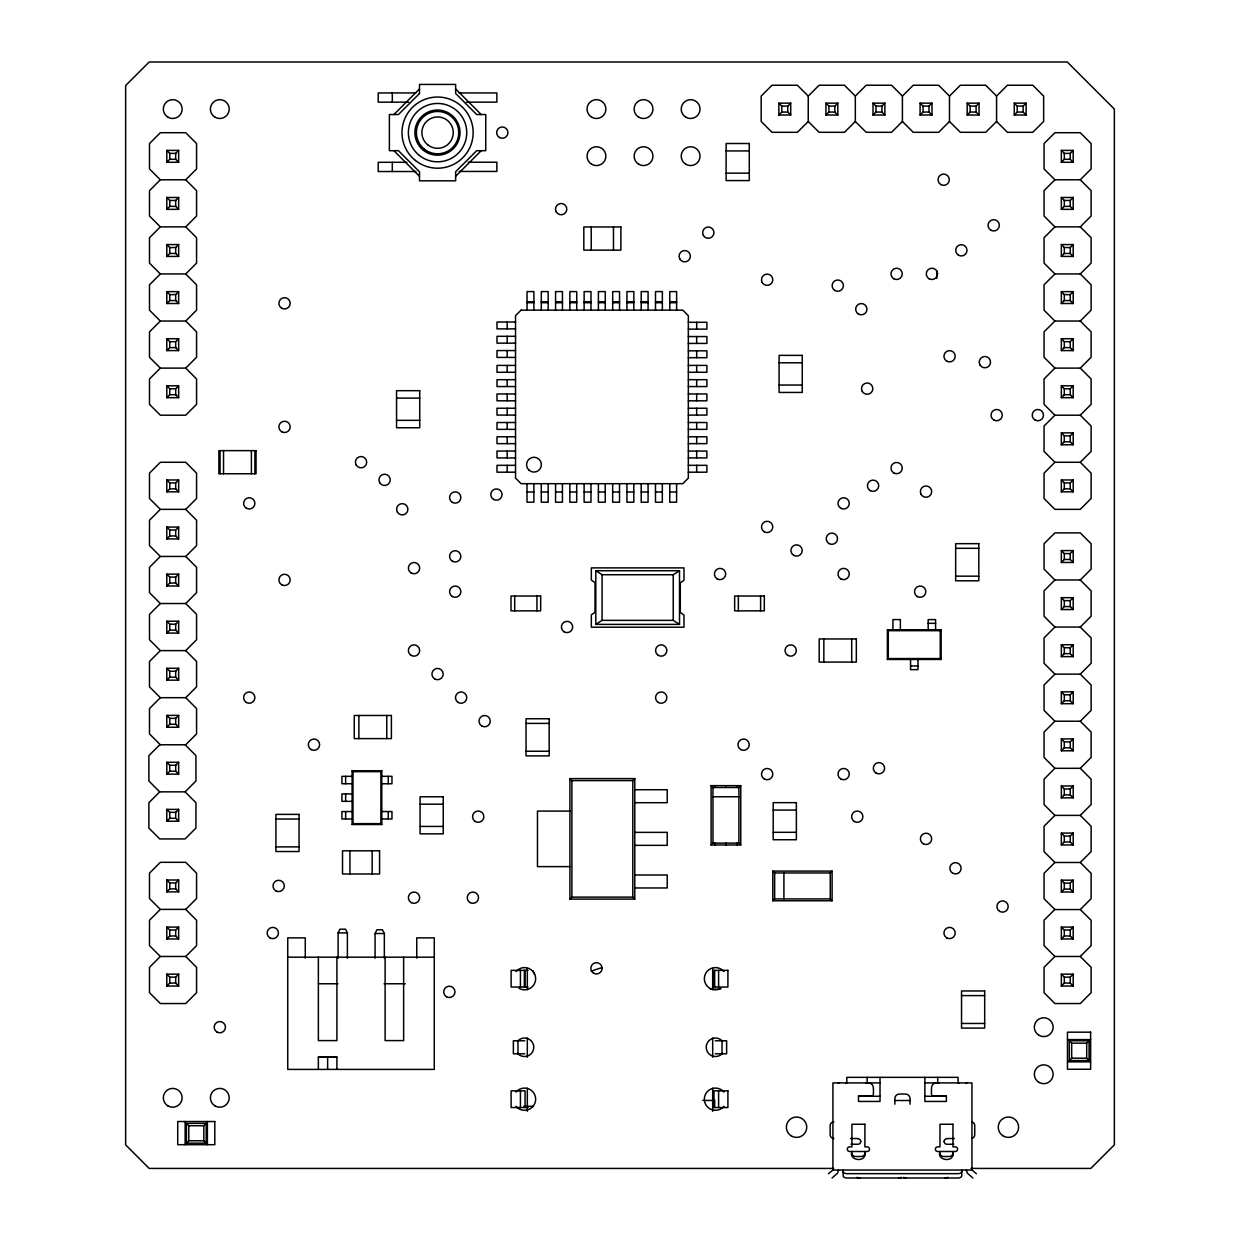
<?xml version="1.0" encoding="UTF-8"?>
<svg xmlns="http://www.w3.org/2000/svg" width="1240" height="1240" viewBox="0 0 1240 1240"><rect width="100%" height="100%" fill="white"/><g stroke="black" fill="none" stroke-linecap="round" stroke-linejoin="round"><path stroke-width="1.5" d="M864.9 1154.673C864.311 1162.686 848.439 1160.144 851.927 1151.495M952.955 1154.673C952.351 1162.686 936.479 1160.144 939.982 1151.495M838.488 1170.111L837.589 1173.087L832.04 1178M338.117 958.318L338.117 932.929L339.977 929.21L345.542 929.21L347.386 932.929L347.386 958.318M375.069 958.318L375.069 933.503L376.913 929.783L382.478 929.783L384.338 933.503L384.338 958.318M166.796 162.269L169.756 159.293L175.692 159.293L178.653 162.269L178.653 150.397L166.796 150.397L166.796 162.269L178.653 162.269M166.796 150.397L169.756 153.373L175.692 153.373L178.653 150.397M185.721 226.874L196.571 216.008L196.571 190.65L185.721 179.785L160.347 179.785L149.498 190.65L149.498 216.008L160.347 226.874L185.721 226.874L196.571 237.724L196.571 263.097L185.721 273.947L160.347 273.947L149.498 284.812L149.498 310.171L160.347 321.036L185.721 321.036L196.571 331.886L196.571 357.26L185.721 368.11L160.347 368.11L149.498 357.26L149.498 331.886L160.347 321.036M185.721 179.785L196.571 168.934L196.571 143.561L185.721 132.711L160.347 132.711L149.498 143.561L149.498 168.934L160.347 179.785M166.796 209.343L169.756 206.383L175.692 206.383L178.653 209.343L178.653 197.486L166.796 197.486L166.796 209.343L178.653 209.343M166.796 197.486L169.756 200.446L175.692 200.446L178.653 197.486M160.347 226.874L149.498 237.724L149.498 263.097L160.347 273.947M166.796 256.432L169.756 253.456L175.692 253.456L178.653 256.432L178.653 244.559L166.796 244.559L166.796 256.432L178.653 256.432M175.692 253.456L175.692 247.535L178.653 244.559M166.796 303.506L169.756 300.545L175.692 300.545L178.653 303.506L178.653 291.648L166.796 291.648L166.796 303.506L178.653 303.506M175.692 300.545L175.692 294.608L178.653 291.648M185.721 321.036L196.571 310.171L196.571 284.812L185.721 273.947M393.886 114.545L419.492 88.97M166.796 350.594L169.756 347.619L175.692 347.619L178.653 350.594L178.653 338.721L166.796 338.721L166.796 350.594L178.653 350.594M175.692 347.619L175.692 341.697L178.653 338.721M160.347 368.11L149.498 378.975L149.498 404.349L160.347 415.199L185.721 415.199L196.571 404.349L196.571 378.975L185.721 368.11M166.796 397.668L169.756 394.708L175.692 394.708L178.653 397.668L178.653 385.81L166.796 385.81L166.796 397.668L178.653 397.668M175.692 394.708L175.692 388.771L178.653 385.81M455.638 176.266L481.244 150.691M166.796 491.831L169.756 488.87L175.692 488.87L178.653 491.831L178.653 479.973L166.796 479.973L166.796 491.831L178.653 491.831M175.692 488.87L175.692 482.933L178.653 479.973M160.347 509.361L149.498 520.211L149.498 545.585L160.347 556.45L185.721 556.45L196.571 545.585L196.571 520.211L185.721 509.361L160.347 509.361L149.498 498.511L149.498 473.137L160.347 462.272L185.721 462.272L196.571 473.137L196.571 498.511L185.721 509.361M166.796 538.919L169.756 535.959L169.756 530.023L166.796 527.062L166.796 538.919L178.653 538.919L178.653 527.062L166.796 527.062M178.653 538.919L175.692 535.959L175.692 530.023L178.653 527.062M160.347 556.45L149.498 567.3L149.498 592.673L160.347 603.524L185.721 603.524L196.571 614.374L196.571 639.747L185.721 650.613L160.347 650.613L149.498 661.462L149.498 686.836L160.347 697.686L185.721 697.686L196.571 708.552L196.571 733.909L185.721 744.775L159.727 744.775L148.877 755.625L148.877 780.999L159.727 791.849L185.101 791.849L195.951 802.714L195.951 828.072L185.101 838.938L159.727 838.938L148.877 828.072L148.877 802.714L159.727 791.849M166.796 585.993L169.756 583.033L175.692 583.033L178.653 585.993L178.653 574.136L166.796 574.136L166.796 585.993L178.653 585.993M175.692 583.033L175.692 577.096L178.653 574.136M160.347 603.524L149.498 614.374L149.498 639.747L160.347 650.613M185.721 603.524L196.571 592.673L196.571 567.3L185.721 556.45M166.796 633.082L169.756 630.121L175.692 630.121L178.653 633.082L178.653 621.225L166.796 621.225L166.796 633.082L178.653 633.082M175.692 630.121L175.692 624.185L178.653 621.225M166.796 680.156L169.756 677.195L175.692 677.195L178.653 680.156L178.653 668.298L166.796 668.298L166.796 680.156L178.653 680.156M175.692 677.195L175.692 671.259L178.653 668.298M160.347 697.686L149.498 708.552L149.498 733.909L160.347 744.775M185.721 697.686L196.571 686.836L196.571 661.462L185.721 650.613M166.796 727.245L169.756 724.284L175.692 724.284L178.653 727.245L178.653 715.387L166.796 715.387L166.796 727.245L178.653 727.245M175.692 724.284L175.692 718.347L178.653 715.387M778.86 115.01L781.82 112.05L787.757 112.05L790.717 115.01L778.86 115.01L778.86 103.153L790.717 103.153L790.717 115.01M778.86 103.153L781.82 106.113L787.757 106.113L790.717 103.153M808.248 96.085L819.098 85.235L844.471 85.235L855.321 96.085L855.321 121.458L844.471 132.308L819.098 132.308L808.248 121.458L808.248 96.085L797.382 85.235L772.024 85.235L761.159 96.085L761.159 121.458L772.024 132.308L797.382 132.308L808.248 121.458M166.796 774.163L169.756 771.187L175.692 771.187L178.653 774.163L166.796 774.163L166.796 762.29L178.653 762.29L178.653 774.163M166.796 762.29L169.756 765.266L175.692 765.266L178.653 762.29M825.933 115.01L828.909 112.05L828.909 106.113L825.933 103.153L837.806 103.153L837.806 115.01L825.933 115.01L825.933 103.153M828.909 106.113L834.83 106.113L837.806 103.153M855.321 96.085L866.187 85.235L891.545 85.235L902.41 96.085L902.41 121.458L891.545 132.308L866.187 132.308L855.321 121.458M185.101 791.849L195.951 780.999L195.951 755.625L185.101 744.775M166.796 821.237L169.756 818.276L169.756 812.34L166.796 809.379L178.653 809.379L178.653 821.237L166.796 821.237L166.796 809.379M178.653 821.237L175.692 818.276L175.692 812.34L178.653 809.379M873.022 115.01L875.982 112.05L875.982 106.113L873.022 103.153L884.88 103.153L884.88 115.01L873.022 115.01L873.022 103.153M875.982 106.113L881.919 106.113L884.88 103.153M902.41 96.085L913.26 85.235L938.634 85.235L949.484 96.085L949.484 121.458L960.349 132.308L985.723 132.308L996.573 121.458L996.573 96.085L1007.423 85.235L1032.796 85.235L1043.646 96.085L1043.646 121.458L1032.796 132.308L1007.423 132.308L996.573 121.458M920.096 115.01L923.072 112.05L928.993 112.05L931.968 115.01L931.968 103.153L920.096 103.153L920.096 115.01L931.968 115.01M920.096 103.153L923.072 106.113L928.993 106.113L931.968 103.153M949.484 96.085L960.349 85.235L985.723 85.235L996.573 96.085M166.796 891.87L169.756 888.894L169.756 882.973L166.796 879.997L166.796 891.87L178.653 891.87L178.653 879.997L166.796 879.997M169.756 882.973L175.692 882.973L178.653 879.997M160.347 909.385L149.498 920.251L149.498 945.609L160.347 956.474L185.721 956.474L196.571 945.609L196.571 920.251L185.721 909.385L160.347 909.385L149.498 898.535L149.498 873.162L160.347 862.312L185.721 862.312L196.571 873.162L196.571 898.535L185.721 909.385M949.484 121.458L938.634 132.308L913.26 132.308L902.41 121.458M967.185 115.01L970.145 112.05L970.145 106.113L967.185 103.153L979.042 103.153L979.042 115.01L967.185 115.01L967.185 103.153M970.145 106.113L976.082 106.113L979.042 103.153M166.796 938.943L169.756 935.983L169.756 930.047L166.796 927.086L178.653 927.086L178.653 938.943L166.796 938.943L166.796 927.086M178.653 938.943L175.692 935.983L175.692 930.047L178.653 927.086M160.347 956.474L149.498 967.324L149.498 992.698L160.347 1003.548L185.721 1003.548L196.571 992.698L196.571 967.324L185.721 956.474M1014.258 115.01L1017.234 112.05L1017.234 106.113L1014.258 103.153L1026.131 103.153L1026.131 115.01L1014.258 115.01L1014.258 103.153M1026.131 115.01L1023.155 112.05L1023.155 106.113L1026.131 103.153M381.781 824.523L380.882 823.639L380.882 771.652L381.781 770.769L352.113 770.769L352.113 824.523L381.781 824.523L381.781 770.769M166.796 986.033L169.756 983.057L169.756 977.135L166.796 974.16L166.796 986.033L178.653 986.033L178.653 974.16L166.796 974.16M169.756 977.135L175.692 977.135L178.653 974.16M352.113 824.523L352.997 823.639L352.997 771.652L352.113 770.769M1061.347 162.269L1064.307 159.293L1070.244 159.293L1073.205 162.269L1073.205 150.397L1061.347 150.397L1061.347 162.269L1073.205 162.269M1061.347 150.397L1064.307 153.373L1070.244 153.373L1073.205 150.397M1054.899 179.785L1044.049 190.65L1044.049 216.008L1054.899 226.874L1080.273 226.874L1091.123 216.008L1091.123 190.65L1080.273 179.785L1054.899 179.785L1044.049 168.934L1044.049 143.561L1054.899 132.711L1080.273 132.711L1091.123 143.561L1091.123 168.934L1080.273 179.785M1061.347 209.343L1064.307 206.383L1070.244 206.383L1073.205 209.343L1073.205 197.486L1061.347 197.486L1061.347 209.343L1073.205 209.343M1061.347 197.486L1064.307 200.446L1070.244 200.446L1073.205 197.486M1054.899 226.874L1044.049 237.724L1044.049 263.097L1054.899 273.947L1080.273 273.947L1091.123 263.097L1091.123 237.724L1080.273 226.874M1061.347 256.432L1064.307 253.456L1070.244 253.456L1073.205 256.432L1073.205 244.559L1061.347 244.559L1061.347 256.432L1073.205 256.432M1070.244 253.456L1070.244 247.535L1073.205 244.559M1054.899 273.947L1044.049 284.812L1044.049 310.171L1054.899 321.036L1080.273 321.036L1091.123 331.886L1091.123 357.26L1080.273 368.11L1054.899 368.11L1044.049 378.975L1044.049 404.349L1054.899 415.199L1080.273 415.199L1091.123 404.349L1091.123 378.975L1080.273 368.11M186.418 1143.14L188.79 1140.769L203.825 1140.769L206.197 1143.14L186.418 1143.14L186.418 1123.362L206.197 1123.362L206.197 1143.14M186.418 1123.362L188.79 1125.734L203.825 1125.734L206.197 1123.362M1061.347 303.506L1064.307 300.545L1070.244 300.545L1073.205 303.506L1073.205 291.648L1061.347 291.648L1061.347 303.506L1073.205 303.506M1070.244 300.545L1070.244 294.608L1073.205 291.648M1054.899 321.036L1044.049 331.886L1044.049 357.26L1054.899 368.11M1080.273 321.036L1091.123 310.171L1091.123 284.812L1080.273 273.947M1061.347 350.594L1064.307 347.619L1070.244 347.619L1073.205 350.594L1073.205 338.721L1061.347 338.721L1061.347 350.594L1073.205 350.594M1070.244 347.619L1070.244 341.697L1073.205 338.721M634.787 899.093L632.803 897.109L632.803 780.596L634.787 778.611L569.919 778.611L569.919 899.093L634.787 899.093L634.787 778.611M1061.347 397.668L1064.307 394.708L1070.244 394.708L1073.205 397.668L1073.205 385.81L1061.347 385.81L1061.347 397.668L1073.205 397.668M1070.244 394.708L1070.244 388.771L1073.205 385.81M569.919 899.093L571.904 897.109L571.904 780.596L569.919 778.611M1054.899 415.199L1044.049 426.049L1044.049 451.422L1054.899 462.272L1080.273 462.272L1091.123 473.137L1091.123 498.511L1080.273 509.361L1054.899 509.361L1044.049 498.511L1044.049 473.137L1054.899 462.272M1061.347 444.757L1064.307 441.781L1070.244 441.781L1073.205 444.757L1073.205 432.884L1061.347 432.884L1061.347 444.757L1073.205 444.757M1061.347 432.884L1064.307 435.86L1070.244 435.86L1073.205 432.884M740.761 844.967L738.9 843.107L738.9 787.509L740.761 785.649L711.109 785.649L711.109 844.967L740.761 844.967L740.761 785.649M1080.273 462.272L1091.123 451.422L1091.123 426.049L1080.273 415.199M887.39 659.463L888.274 658.564L940.245 658.564L941.145 659.463L941.145 629.796L887.39 629.796L887.39 659.463L941.145 659.463M1061.347 491.831L1064.307 488.87L1070.244 488.87L1073.205 491.831L1073.205 479.973L1061.347 479.973L1061.347 491.831L1073.205 491.831M1061.347 479.973L1064.307 482.933L1070.244 482.933L1073.205 479.973M711.109 844.967L712.969 843.107L712.969 787.509L711.109 785.649M887.39 629.796L888.274 630.679L940.245 630.679L941.145 629.796M1061.347 562.464L1064.307 559.488L1070.244 559.488L1073.205 562.464L1061.347 562.464L1061.347 550.591L1073.205 550.591L1073.205 562.464M1070.244 559.488L1070.244 553.567L1073.205 550.591M1054.899 579.979L1044.049 590.845L1044.049 616.202L1054.899 627.068L1080.273 627.068L1091.123 616.202L1091.123 590.845L1080.273 579.979L1054.899 579.979L1044.049 569.129L1044.049 543.755L1054.899 532.906L1080.273 532.906L1091.123 543.755L1091.123 569.129L1080.273 579.979M1061.347 609.538L1064.307 606.577L1070.244 606.577L1073.205 609.538L1061.347 609.538L1061.347 597.68L1073.205 597.68L1073.205 609.538M1070.244 606.577L1070.244 600.64L1073.205 597.68M772.799 900.767L774.644 898.907L830.257 898.907L832.102 900.767L832.102 871.1L772.799 871.1L772.799 900.767L832.102 900.767M1054.899 627.068L1044.049 637.918L1044.049 663.292L1054.899 674.142L1080.273 674.142L1091.123 663.292L1091.123 637.918L1080.273 627.068M772.799 871.1L774.644 872.96L830.257 872.96L832.102 871.1M1061.347 656.626L1064.307 653.65L1070.244 653.65L1073.205 656.626L1073.205 644.754L1061.347 644.754L1061.347 656.626L1073.205 656.626M1061.347 644.754L1064.307 647.73L1070.244 647.73L1073.205 644.754M1054.899 674.142L1044.049 685.007L1044.049 710.38L1054.899 721.231L1080.273 721.231L1091.123 732.081L1091.123 757.454L1080.273 768.304L1054.899 768.304L1044.049 779.169L1044.049 804.543L1054.899 815.393L1080.273 815.393L1091.123 804.543L1091.123 779.169L1080.273 768.304M1061.347 703.7L1064.307 700.74L1070.244 700.74L1073.205 703.7L1061.347 703.7L1061.347 691.843L1073.205 691.843L1073.205 703.7M1061.347 691.843L1064.307 694.803L1070.244 694.803L1073.205 691.843M1054.899 721.231L1044.049 732.081L1044.049 757.454L1054.899 768.304M1080.273 721.231L1091.123 710.38L1091.123 685.007L1080.273 674.142M1061.347 750.789L1064.307 747.813L1070.244 747.813L1073.205 750.789L1061.347 750.789L1061.347 738.916L1073.205 738.916L1073.205 750.789M1061.347 738.916L1064.307 741.892L1070.244 741.892L1073.205 738.916M1061.347 797.863L1064.307 794.902L1070.244 794.902L1073.205 797.863L1061.347 797.863L1061.347 786.005L1073.205 786.005L1073.205 797.863M1061.347 786.005L1064.307 788.966L1070.244 788.966L1073.205 786.005M1054.899 815.393L1044.049 826.243L1044.049 851.616L1054.899 862.482L1080.273 862.482L1091.123 851.616L1091.123 826.243L1080.273 815.393M1061.347 844.952L1064.307 841.991L1070.244 841.991L1073.205 844.952L1061.347 844.952L1061.347 833.079L1073.205 833.079L1073.205 844.952M1070.244 841.991L1070.244 836.054L1073.205 833.079M1054.899 862.482L1044.049 873.332L1044.049 898.705L1054.899 909.555L1080.273 909.555L1091.123 920.251L1091.123 945.609L1080.273 956.474L1054.899 956.474L1044.049 967.324L1044.049 992.698L1054.899 1003.548L1080.273 1003.548L1091.123 992.698L1091.123 967.324L1080.273 956.474M1061.347 892.025L1064.307 889.065L1070.244 889.065L1073.205 892.025L1061.347 892.025L1061.347 880.168L1073.205 880.168L1073.205 892.025M1070.244 889.065L1070.244 883.128L1073.205 880.168M1054.899 909.385L1044.049 920.251L1044.049 945.609L1054.899 956.474M1080.273 909.555L1091.123 898.705L1091.123 873.332L1080.273 862.482M1061.347 938.943L1064.307 935.983L1064.307 930.047L1061.347 927.086L1073.205 927.086L1073.205 938.943L1061.347 938.943L1061.347 927.086M1064.307 930.047L1070.244 930.047L1073.205 927.086M1061.347 986.033L1064.307 983.057L1064.307 977.135L1061.347 974.16L1073.205 974.16L1073.205 986.033L1061.347 986.033L1061.347 974.16M1064.307 977.135L1070.244 977.135L1073.205 974.16M1069.299 1060.557L1071.67 1058.185L1071.67 1043.15L1069.299 1040.779L1089.077 1040.779L1089.077 1060.557L1069.299 1060.557L1069.299 1040.779M1089.077 1060.557L1086.705 1058.185L1086.705 1043.15L1089.077 1040.779M828.475 1173.722L832.923 1170.033L971.959 1170.033L976.407 1173.722M595.804 624.386L602.082 620.357L673.243 620.357L679.52 624.386L679.52 570.726L595.804 570.726L595.804 624.386L679.52 624.386M595.804 570.726L602.082 574.74L673.243 574.74L679.52 570.726M957.869 1083.14L958.97 1082.908M965.743 1083.14L966.843 1082.908M318.354 1069.407L318.354 1057.131L336.908 1057.131L336.908 1069.407M415.927 92.938L378.216 92.938L378.216 102.16L408.689 102.16M459.172 92.938L496.868 92.938L496.868 102.16L466.411 102.16M1017.234 106.113L1023.155 106.113M828.909 112.05L834.83 112.05L837.806 115.01M875.982 112.05L881.919 112.05L884.88 115.01M970.145 112.05L976.082 112.05L979.042 115.01M1017.234 112.05L1023.155 112.05M726.113 150.924L749.286 150.924M406.875 162.3L378.216 162.3L378.216 171.523L415.927 171.523M468.224 162.223L496.868 162.223L496.868 171.446L459.172 171.446M726.113 173.166L749.286 173.166M166.796 244.559L169.756 247.535L175.692 247.535M1061.347 244.559L1064.307 247.535L1070.244 247.535M166.796 291.648L169.756 294.608L175.692 294.608M1061.347 291.648L1064.307 294.608L1070.244 294.608M527.046 301.785L533.898 301.785M541.307 301.785L548.173 301.785M555.582 301.785L562.448 301.785M569.857 301.785L576.724 301.785M584.133 301.785L590.984 301.785M598.409 301.785L605.26 301.785M612.684 301.785L619.535 301.785M626.944 301.785L633.811 301.785M641.22 301.785L648.086 301.785M655.495 301.785L662.361 301.785M669.771 301.785L676.621 301.785M527.046 302.715L533.898 302.715M541.307 302.715L548.173 302.715M555.582 302.715L562.448 302.715M569.857 302.715L576.724 302.715M584.133 302.715L590.984 302.715M598.409 302.715L605.26 302.715M612.684 302.715L619.535 302.715M626.944 302.715L633.811 302.715M641.22 302.715L648.086 302.715M655.495 302.715L662.361 302.715M669.771 302.715L676.621 302.715M515.53 322.028L496.992 322.028L496.992 328.879L515.53 328.879M688.339 322.292L706.878 322.292L706.878 329.142L688.339 329.142M515.53 336.303L496.992 336.303L496.992 343.154L515.53 343.154M688.339 336.551L706.878 336.551L706.878 343.418L688.339 343.418M166.796 338.721L169.756 341.697L175.692 341.697M1061.347 338.721L1064.307 341.697L1070.244 341.697M515.53 350.563L496.992 350.563L496.992 357.43L515.53 357.43M688.339 350.827L706.878 350.827L706.878 357.694L688.339 357.694M779.092 362.793L802.265 362.793M515.53 365.413L496.992 365.413L496.992 372.279L515.53 372.279M688.339 365.413L706.878 365.413L706.878 372.279L688.339 372.279M515.53 379.688L496.992 379.688L496.992 386.554L515.53 386.554M688.339 379.688L706.878 379.688L706.878 386.554L688.339 386.554M779.092 385.036L802.265 385.036M166.796 385.81L169.756 388.771L175.692 388.771M1061.347 385.81L1064.307 388.771L1070.244 388.771M515.53 393.964L496.992 393.964L496.992 400.814L515.53 400.814M688.339 393.964L706.878 393.964L706.878 400.814L688.339 400.814M396.552 398.102L419.725 398.102M515.53 408.239L496.992 408.239L496.992 415.09L515.53 415.09M688.339 408.239L706.878 408.239L706.878 415.09L688.339 415.09M396.552 420.344L419.725 420.344M515.53 422.514L496.992 422.514L496.992 429.365L515.53 429.365M688.339 422.514L706.878 422.514L706.878 429.365L688.339 429.365M515.53 436.79L496.992 436.79L496.992 443.641L515.53 443.641M688.339 436.79L706.878 436.79L706.878 443.641L688.339 443.641M515.53 451.05L496.992 451.05L496.992 457.917L515.53 457.917M688.339 451.05L706.878 451.05L706.878 457.917L688.339 457.917M515.53 465.325L496.992 465.325L496.992 472.192L515.53 472.192M688.339 465.325L706.878 465.325L706.878 472.192L688.339 472.192M166.796 479.973L169.756 482.933L175.692 482.933M527.015 492.017L533.882 492.017M541.291 492.017L548.158 492.017M555.567 492.017L562.433 492.017M569.842 492.017L576.693 492.017M584.118 492.017L590.968 492.017M598.393 492.017L605.244 492.017M612.653 492.017L619.519 492.017M626.929 492.017L633.795 492.017M641.204 492.017L648.071 492.017M655.48 492.017L662.331 492.017M669.755 492.017L676.606 492.017M169.756 530.023L175.692 530.023M169.756 535.959L175.692 535.959M955.668 548.312L978.81 548.312M1061.347 550.591L1064.307 553.567L1070.244 553.567M955.668 576.166L978.81 576.166M166.796 574.136L169.756 577.096L175.692 577.096M1061.347 597.68L1064.307 600.64L1070.244 600.64M928.171 623.317L935.58 623.317M166.796 621.225L169.756 624.185L175.692 624.185M910.548 665.942L917.972 665.942M166.796 668.298L169.756 671.259L175.692 671.259M166.796 715.387L169.756 718.347L175.692 718.347M526.039 723.4L549.181 723.4M526.039 751.254L549.181 751.254M352.997 771.652L380.882 771.652M352.113 776.333L341.915 776.333L341.915 783.742L352.113 783.742M381.781 776.333L391.964 776.333L391.964 783.742L381.781 783.742M571.904 780.596L632.803 780.596M712.969 787.509L738.9 787.509M634.787 789.725L667.229 789.725L667.229 802.699L634.787 802.699M352.113 793.941L341.915 793.941L341.915 801.35L352.113 801.35M712.969 796.762L738.9 796.762M420.081 804.187L443.254 804.187M773.202 810.061L796.375 810.061M569.919 811.084L537.478 811.084L537.478 866.62L569.919 866.62M352.113 811.549L341.915 811.549L341.915 818.958L352.113 818.958M381.781 811.549L391.964 811.549L391.964 818.958L381.781 818.958M169.756 812.34L175.692 812.34M169.756 818.276L175.692 818.276M275.916 819.02L299.042 819.02M352.997 823.639L380.882 823.639M420.081 826.429L443.254 826.429M634.787 832.365L667.229 832.365L667.229 845.339L634.787 845.339M773.202 832.304L796.375 832.304M1061.347 833.079L1064.307 836.054L1070.244 836.054M712.969 843.107L738.9 843.107M275.916 846.889L299.042 846.889M634.787 874.99L667.229 874.99L667.229 887.964L634.787 887.964M1061.347 880.168L1064.307 883.128L1070.244 883.128M169.756 888.894L175.692 888.894L178.653 891.87M571.904 897.109L632.803 897.109M169.756 930.047L175.692 930.047M338.117 932.929L347.386 932.929M375.069 933.503L384.338 933.503M169.756 935.983L175.692 935.983M1064.307 935.983L1070.244 935.983L1073.205 938.943M287.742 957.187L434.264 957.187M527.992 970.362L511.113 970.362L511.113 987.04L527.992 987.04M169.756 983.057L175.692 983.057L178.653 986.033M1064.307 983.057L1070.244 983.057L1073.205 986.033M318.37 983.77L337.947 983.77M384.075 983.77L405.216 983.77M710.365 989.21L719.867 989.21M961.543 995.596L984.684 995.596M961.543 1023.465L984.684 1023.465M1067.47 1039.601L1090.627 1039.601M524.768 1040.794L513.375 1040.794L513.375 1053.783L524.768 1053.783M715.232 1040.794L726.625 1040.794L726.625 1053.783L715.232 1053.783M1071.67 1043.15L1086.705 1043.15M318.354 1057.131L336.908 1057.131M1071.67 1058.185L1086.705 1058.185M1067.47 1061.843L1090.627 1061.843M880.013 1082.908L832.923 1082.908L832.923 1170.033M924.87 1082.908L971.959 1082.908L971.959 1170.033M858.514 1096.253L880.013 1096.253M924.87 1096.253L946.368 1096.253M702.755 1100.438L714.163 1100.438M894.846 1100.515L910.036 1100.515M523.931 1106.328L533.448 1106.328M527.992 1107.537L511.113 1107.537L511.113 1090.843L525.062 1090.843L525.062 1107.537M850.547 1138.522L857.956 1138.522M946.926 1138.522L954.335 1138.522M851.043 1144.256L857.956 1144.256A2.775 2.775 0 0 0 860.73 1141.482L860.73 1141.296M953.839 1144.256L946.926 1144.256A2.775 2.775 0 0 1 944.152 1141.482L944.152 1141.296M833.652 1168.421L149.188 1168.421L125.643 1144.877L125.643 85.544L149.188 62L1067.284 62L1114.357 109.089L1114.357 1144.877L1090.812 1168.421L970.935 1168.421M845.913 1082.908L847.013 1083.14M838.038 1082.908L839.139 1083.14M972.842 1178L967.293 1173.087L966.394 1170.111M455.638 88.955L481.213 114.545M393.917 150.691L419.492 176.297M1070.244 153.373L1070.244 159.293M1070.244 200.446L1070.244 206.383M1070.244 435.86L1070.244 441.781M1070.244 482.933L1070.244 488.87M1070.244 647.73L1070.244 653.65M1070.244 694.803L1070.244 700.74M1070.244 741.892L1070.244 747.813M1070.244 788.966L1070.244 794.902M1070.244 930.047L1070.244 935.983M1070.244 977.135L1070.244 983.057M1064.307 153.373L1064.307 159.293M1064.307 200.446L1064.307 206.383M1064.307 247.535L1064.307 253.456M1064.307 294.608L1064.307 300.545M1064.307 341.697L1064.307 347.619M1064.307 388.771L1064.307 394.708M1064.307 435.86L1064.307 441.781M1064.307 482.933L1064.307 488.87M1064.307 553.567L1064.307 559.488M1064.307 600.64L1064.307 606.577M1064.307 647.73L1064.307 653.65M1064.307 694.803L1064.307 700.74M1064.307 741.892L1064.307 747.813M1064.307 788.966L1064.307 794.902M1064.307 836.054L1064.307 841.991M1064.307 883.128L1064.307 889.065M976.082 106.113L976.082 112.05M961.76 1170.033L961.76 1175.69A3.705 2.309 0 0 1 958.055 1178L846.827 1178A3.705 2.309 0 0 1 843.123 1175.69L843.123 1170.033M958.055 1082.908L958.055 1077.343L846.827 1077.343L846.827 1082.908M952.955 1151.495L952.955 1155.029M940.245 630.679L940.245 658.564M937.719 1077.343L937.719 1082.908M936.712 270.661L936.712 278.396M935.58 629.796L935.58 619.597L928.171 619.597L928.171 629.796M928.993 106.113L928.993 112.05M924.87 1077.343L924.87 1101.446L946.368 1101.446L946.368 1095.881L932.976 1095.881A1.86 1.519 -90 0 1 931.457 1094.037L931.457 1088.472A5.564 4.557 90 0 1 936.014 1082.908M923.072 106.113L923.072 112.05M917.972 659.463L917.972 669.646L910.548 669.646L910.548 659.463M910.036 1104.22L910.036 1098.671A4.635 4.635 0 0 0 905.402 1094.037L899.48 1094.037A4.635 4.635 0 0 0 894.846 1098.671L894.846 1104.22M900.364 629.796L900.364 619.597L892.94 619.597L892.94 629.796M888.274 630.679L888.274 658.564M881.919 106.113L881.919 112.05M880.013 1077.343L880.013 1101.446L858.514 1101.446L858.514 1095.881L871.906 1095.881A1.86 1.519 90 0 0 873.425 1094.037L873.425 1088.472A5.564 4.557 -90 0 0 868.868 1082.908M867.163 1077.343L867.163 1082.908M864.9 1151.495L864.9 1155.029M851.694 638.957L851.694 662.082M834.83 106.113L834.83 112.05M830.257 872.96L830.257 898.907M823.841 638.957L823.841 662.082M787.757 106.113L787.757 112.05M783.913 872.96L783.913 898.907M781.82 106.113L781.82 112.05M774.644 872.96L774.644 898.907M760.601 596.021L760.601 610.855M738.358 596.021L738.358 610.855M737.056 785.649L737.056 787.509M737.056 843.107L737.056 844.967M725.927 785.649L725.927 787.509M725.927 843.107L725.927 844.967M722.021 1040.794L722.021 1053.783M718.611 970.362L718.611 987.04M718.611 1090.843L718.611 1107.537M714.814 785.649L714.814 787.509M714.814 843.107L714.814 844.967M714.689 970.362L714.689 987.04M714.689 1100.112L714.689 1107.537M712.675 968.533L712.675 989.752M712.675 1037.988L712.675 1057.271M712.675 1088.147L712.675 1111.288M696.679 322.292L696.679 329.142M696.679 336.551L696.679 343.418M696.679 350.827L696.679 357.694M696.679 365.413L696.679 372.279M696.679 379.688L696.679 386.554M696.679 393.964L696.679 400.814M696.679 408.239L696.679 415.09M696.679 422.514L696.679 429.365M696.679 436.79L696.679 443.641M696.679 451.05L696.679 457.917M696.679 465.325L696.679 472.192M676.621 310.124L676.621 291.586L669.771 291.586L669.771 310.124M676.606 483.678L676.606 502.216L669.755 502.216L669.755 483.678M673.243 574.74L673.243 620.357M662.361 310.124L662.361 291.586L655.495 291.586L655.495 310.124M662.331 483.678L662.331 502.216L655.48 502.216L655.48 483.678M648.086 310.124L648.086 291.586L641.22 291.586L641.22 310.124M648.071 483.678L648.071 502.216L641.204 502.216L641.204 483.678M633.811 310.124L633.811 291.586L626.944 291.586L626.944 310.124M633.795 483.678L633.795 502.216L626.929 502.216L626.929 483.678M619.535 310.124L619.535 291.586L612.684 291.586L612.684 310.124M619.519 483.678L619.519 502.216L612.653 502.216L612.653 483.678M613.475 226.967L613.475 250.139M605.26 310.124L605.26 291.586L598.409 291.586L598.409 310.124M605.244 483.678L605.244 502.216L598.393 502.216L598.393 483.678M602.082 574.74L602.082 620.357M591.232 226.967L591.232 250.139M590.984 310.124L590.984 291.586L584.133 291.586L584.133 310.124M590.968 483.678L590.968 502.216L584.118 502.216L584.118 483.678M576.724 310.124L576.724 291.586L569.857 291.586L569.857 310.124M576.693 483.678L576.693 502.216L569.842 502.216L569.842 483.678M562.448 310.124L562.448 291.586L555.582 291.586L555.582 310.124M562.433 483.678L562.433 502.216L555.567 502.216L555.567 483.678M548.173 310.124L548.173 291.586L541.307 291.586L541.307 310.124M548.158 483.678L548.158 502.216L541.291 502.216L541.291 483.678M536.951 596.021L536.951 610.855M533.898 310.124L533.898 291.586L527.046 291.586L527.046 310.124M533.882 483.678L533.882 502.216L527.015 502.216L527.015 483.678M527.326 968.533L527.326 989.752M527.326 1037.988L527.326 1057.271M527.326 1088.147L527.326 1111.288M525.062 970.362L525.062 987.04M524.35 970.362L524.35 987.04M520.428 970.362L520.428 987.04M520.428 1090.843L520.428 1107.537M517.979 1040.794L517.979 1053.783M514.708 596.021L514.708 610.855M507.191 322.028L507.191 328.879M507.191 336.303L507.191 343.154M507.191 350.563L507.191 357.43M507.191 365.413L507.191 372.279M507.191 379.688L507.191 386.554M507.191 393.964L507.191 400.814M507.191 408.239L507.191 415.09M507.191 422.514L507.191 429.365M507.191 436.79L507.191 443.641M507.191 451.05L507.191 457.917M507.191 465.325L507.191 472.192M416.749 958.195L416.749 937.874L434.264 937.874L434.264 1069.407L287.742 1069.407L287.742 937.874L305.272 937.874L305.272 958.195M403.636 957.187L403.636 1040.592L385.113 1040.592L385.113 957.187M392.305 92.938L392.305 102.16M392.305 162.3L392.305 171.523M388.26 776.333L388.26 783.742M388.26 811.549L388.26 818.958M386.756 715.48L386.756 738.606M372.171 850.81L372.171 873.983M358.887 715.48L358.887 738.606M349.928 850.81L349.928 873.983M345.635 776.333L345.635 783.742M345.635 793.941L345.635 801.35M345.635 811.549L345.635 818.958M336.908 957.187L336.908 1040.592L318.37 1040.592L318.37 957.187M327.639 1057.441L327.639 1069.407M254.882 450.632L254.882 473.757M251.394 450.632L251.394 473.757M223.541 450.632L223.541 473.757M220.054 450.632L220.054 473.757M207.39 1121.534L207.39 1144.69M203.825 1125.734L203.825 1140.769M188.79 1125.734L188.79 1140.769M185.148 1121.534L185.148 1144.69M175.692 153.373L175.692 159.293M175.692 200.446L175.692 206.383M175.692 765.266L175.692 771.187M175.692 882.973L175.692 888.894M175.692 977.135L175.692 983.057M169.756 153.373L169.756 159.293M169.756 200.446L169.756 206.383M169.756 247.535L169.756 253.456M169.756 294.608L169.756 300.545M169.756 341.697L169.756 347.619M169.756 388.771L169.756 394.708M169.756 482.933L169.756 488.87M169.756 577.096L169.756 583.033M169.756 624.185L169.756 630.121M169.756 671.259L169.756 677.195M169.756 718.347L169.756 724.284M169.756 765.266L169.756 771.187M721.029 988.342A11.129 11.129 0 0 1 706.164 984.808A11.129 11.129 0 0 1 708.831 969.773A11.129 11.129 0 0 1 723.99 971.571M722.579 1053.241A9.269 9.269 0 0 1 709.11 1054.031A9.269 9.269 0 0 1 709.11 1040.546A9.269 9.269 0 0 1 722.579 1041.337M723.99 1106.328A11.129 11.129 0 0 1 707.839 1107.289A11.129 11.129 0 0 1 707.839 1091.091A11.129 11.129 0 0 1 723.99 1092.053M516.011 1092.053A11.129 11.129 0 0 1 532.162 1091.091A11.129 11.129 0 0 1 532.162 1107.289A11.129 11.129 0 0 1 516.011 1106.328M517.421 1041.337A9.269 9.269 0 0 1 530.89 1040.546A9.269 9.269 0 0 1 530.89 1054.031A9.269 9.269 0 0 1 517.421 1053.241M516.011 971.571A11.129 11.129 0 0 1 531.169 969.773A11.129 11.129 0 0 1 533.836 984.808A11.129 11.129 0 0 1 518.971 988.342M944.152 1141.482A2.775 2.775 0 0 1 946.926 1138.707M971.99 1121.967A3.705 3.705 0 0 1 974.733 1125.548L974.733 1134.817A3.705 3.705 0 0 1 971.99 1138.398M857.956 1138.707A2.775 2.775 0 0 1 860.73 1141.482M833.854 1121.828A3.705 3.705 0 0 0 830.149 1125.548L830.149 1134.817A3.705 3.705 0 0 0 833.854 1138.522M952.955 1153.277A3.705 3.208 0 0 1 949.251 1156.502L943.687 1156.502A3.705 3.208 0 0 1 939.982 1153.277M864.9 1153.277A3.705 3.208 0 0 1 861.196 1156.502L855.631 1156.502A3.705 3.208 0 0 1 851.927 1153.277M938.029 1083.093A5.564 4.557 -90 0 1 939.207 1082.908M865.675 1082.908A5.564 4.557 -90 0 1 866.853 1083.093M901.17 1177.318A3.705 2.309 0 0 1 898.551 1178M947.701 1177.318A3.705 2.309 0 0 1 945.082 1178M906.332 1178A3.705 2.309 0 0 1 903.712 1177.318M859.801 1178A3.705 2.309 0 0 1 857.181 1177.318M961.76 1171.335A3.705 2.309 0 0 1 958.055 1173.66L846.827 1173.66A3.705 2.309 0 0 1 843.123 1171.335M534.564 974.392A14.771 14.771 0 0 1 533.091 970.827M591.201 971.338A73.501 73.501 0 0 1 602.082 967.665M521.095 310.124L515.53 315.688L515.53 478.113L521.095 483.678L682.775 483.678L688.339 478.113L688.339 315.688L682.775 310.124L521.095 310.124M419.492 93.527L398.412 114.545L389.376 114.545L389.376 150.691L398.474 150.691L419.492 171.786L419.492 180.823L455.638 180.823L455.638 171.725L476.718 150.691L485.755 150.691L485.755 114.545L476.671 114.545L455.638 93.465L455.638 84.428L419.492 84.428L419.492 93.527M595.029 612.374L591.325 614.777L591.325 627.207L684 627.207L684 615.087L680.295 612.389L680.295 582.722L684 580.32L684 567.889L591.325 567.889L591.325 580.01L595.029 582.722L595.029 612.374M749.286 143.499L726.113 143.499L726.113 180.575L749.286 180.575L749.286 143.499M620.884 226.967L583.823 226.967L583.823 250.139L620.884 250.139L620.884 226.967M802.265 355.369L779.092 355.369L779.092 392.445L802.265 392.445L802.265 355.369M419.725 390.678L396.552 390.678L396.552 427.754L419.725 427.754L419.725 390.678M256.045 450.632L218.891 450.632L218.891 473.757L256.045 473.757L256.045 450.632M978.81 543.663L955.668 543.663L955.668 580.8L978.81 580.8L978.81 543.663M540.671 596.021L511.004 596.021L511.004 610.855L540.671 610.855L540.671 596.021M764.305 596.021L734.654 596.021L734.654 610.855L764.305 610.855L764.305 596.021M856.329 638.957L819.191 638.957L819.191 662.082L856.329 662.082L856.329 638.957M391.39 715.48L354.253 715.48L354.253 738.606L391.39 738.606L391.39 715.48M549.181 718.75L526.039 718.75L526.039 755.904L549.181 755.904L549.181 718.75M443.254 796.777L420.081 796.777L420.081 833.838L443.254 833.838L443.254 796.777M796.375 802.652L773.202 802.652L773.202 839.728L796.375 839.728L796.375 802.652M299.042 814.385L275.916 814.385L275.916 851.524L299.042 851.524L299.042 814.385M379.579 850.81L342.519 850.81L342.519 873.983L379.579 873.983L379.579 850.81M727.911 970.362L713.976 970.362L713.976 987.04L727.911 987.04L727.911 970.362M984.684 990.962L961.543 990.962L961.543 1028.1L984.684 1028.1L984.684 990.962M1090.627 1032.176L1067.47 1032.176L1067.47 1069.252L1090.627 1069.252L1090.627 1032.176M727.911 1090.843L713.976 1090.843L713.976 1107.537L727.911 1107.537L727.911 1090.843M214.799 1121.534L177.723 1121.534L177.723 1144.69L214.799 1144.69L214.799 1121.534M864.9 1124.246L851.927 1124.246L851.927 1146.861L849.617 1146.861A2.309 2.309 0 0 0 847.292 1149.17A2.309 2.309 0 0 0 849.617 1151.495L867.225 1151.495A2.309 2.309 0 0 0 869.535 1149.17A2.309 2.309 0 0 0 867.225 1146.861L864.9 1146.861L864.9 1124.246M952.955 1124.246L939.982 1124.246L939.982 1146.861L937.657 1146.861A2.309 2.309 0 0 0 935.348 1149.17A2.309 2.309 0 0 0 937.657 1151.495L955.265 1151.495A2.309 2.309 0 0 0 957.59 1149.17A2.309 2.309 0 0 0 955.265 1146.861L952.955 1146.861L952.955 1124.246M854.438 821.562A5.657 5.657 0 0 0 862.916 816.664A5.657 5.657 0 0 0 854.438 811.766A5.657 5.657 0 0 0 854.438 821.562M475.37 821.562A5.657 5.657 0 0 0 483.848 816.664A5.657 5.657 0 0 0 475.37 811.766A5.657 5.657 0 0 0 475.37 821.562M703.39 235.492A5.657 5.657 0 0 0 713.186 235.492A5.657 5.657 0 0 0 708.288 227.013A5.657 5.657 0 0 0 703.39 235.492M840.813 778.999A5.657 5.657 0 0 0 849.291 774.101A5.657 5.657 0 0 0 840.813 769.203A5.657 5.657 0 0 0 840.813 778.999M840.813 578.894A5.657 5.657 0 0 0 849.291 574.011A5.657 5.657 0 0 0 840.813 569.114A5.657 5.657 0 0 0 840.813 578.894M764.321 778.999A5.657 5.657 0 0 0 772.799 774.101A5.657 5.657 0 0 0 764.321 769.203A5.657 5.657 0 0 0 764.321 778.999M952.646 873.177A5.657 5.657 0 0 0 961.124 868.279A5.657 5.657 0 0 0 952.646 863.396A5.657 5.657 0 0 0 952.646 873.177M990.884 230.222A5.657 5.657 0 0 0 999.363 225.324A5.657 5.657 0 0 0 990.884 220.426A5.657 5.657 0 0 0 990.884 230.222M940.865 184.605A5.657 5.657 0 0 0 949.344 179.707A5.657 5.657 0 0 0 940.865 174.809A5.657 5.657 0 0 0 940.865 184.605M793.724 555.38A5.657 5.657 0 0 0 802.218 550.482A5.657 5.657 0 0 0 793.724 545.585A5.657 5.657 0 0 0 793.724 555.38M764.321 531.821A5.657 5.657 0 0 0 772.799 526.923A5.657 5.657 0 0 0 764.321 522.025A5.657 5.657 0 0 0 764.321 531.821M762.244 282.565A5.657 5.657 0 0 0 772.039 282.565A5.657 5.657 0 0 0 767.142 274.087A5.657 5.657 0 0 0 762.244 282.565M893.792 278.767A5.657 5.657 0 0 0 902.271 273.87A5.657 5.657 0 0 0 893.792 268.971A5.657 5.657 0 0 0 893.792 278.767M829.048 543.585A5.657 5.657 0 0 0 837.527 538.687A5.657 5.657 0 0 0 829.048 533.804A5.657 5.657 0 0 0 829.048 543.585M834.938 290.532A5.657 5.657 0 0 0 843.417 285.634A5.657 5.657 0 0 0 834.938 280.736A5.657 5.657 0 0 0 834.938 290.532M840.813 508.276A5.657 5.657 0 0 0 849.291 503.378A5.657 5.657 0 0 0 840.813 498.48A5.657 5.657 0 0 0 840.813 508.276M858.483 314.077A5.657 5.657 0 0 0 866.962 309.178A5.657 5.657 0 0 0 858.483 304.281A5.657 5.657 0 0 0 858.483 314.077M862.28 391.453A5.657 5.657 0 0 0 872.077 391.453A5.657 5.657 0 0 0 867.179 382.974A5.657 5.657 0 0 0 862.28 391.453M870.248 490.637A5.657 5.657 0 0 0 878.726 485.739A5.657 5.657 0 0 0 870.248 480.841A5.657 5.657 0 0 0 870.248 490.637M929.101 278.767A5.657 5.657 0 0 0 937.58 273.87A5.657 5.657 0 0 0 929.101 268.971A5.657 5.657 0 0 0 929.101 278.767M893.792 472.982A5.657 5.657 0 0 0 902.271 468.085A5.657 5.657 0 0 0 893.792 463.186A5.657 5.657 0 0 0 893.792 472.982M958.52 255.223A5.657 5.657 0 0 0 966.999 250.325A5.657 5.657 0 0 0 958.52 245.427A5.657 5.657 0 0 0 958.52 255.223M921.134 494.435A5.657 5.657 0 0 0 930.93 494.435A5.657 5.657 0 0 0 926.032 485.956A5.657 5.657 0 0 0 921.134 494.435M1035.028 420.004A5.657 5.657 0 0 0 1043.506 415.121A5.657 5.657 0 0 0 1035.028 410.223A5.657 5.657 0 0 0 1035.028 420.004M993.829 420.004A5.657 5.657 0 0 0 1002.308 415.121A5.657 5.657 0 0 0 993.829 410.223A5.657 5.657 0 0 0 993.829 420.004M411.2 573.019A5.657 5.657 0 0 0 419.678 568.137A5.657 5.657 0 0 0 411.2 563.239A5.657 5.657 0 0 0 411.2 573.019M658.378 655.418A5.657 5.657 0 0 0 666.857 650.519A5.657 5.657 0 0 0 658.378 645.621A5.657 5.657 0 0 0 658.378 655.418M411.2 655.418A5.657 5.657 0 0 0 419.678 650.519A5.657 5.657 0 0 0 411.2 645.621A5.657 5.657 0 0 0 411.2 655.418M452.383 561.255A5.657 5.657 0 0 0 460.861 556.357A5.657 5.657 0 0 0 452.383 551.459A5.657 5.657 0 0 0 452.383 561.255M434.744 678.962A5.657 5.657 0 0 0 443.222 674.064A5.657 5.657 0 0 0 434.744 669.166A5.657 5.657 0 0 0 434.744 678.962M452.383 596.564A5.657 5.657 0 0 0 460.861 591.666A5.657 5.657 0 0 0 452.383 586.768A5.657 5.657 0 0 0 452.383 596.564M658.378 702.507A5.657 5.657 0 0 0 666.857 697.609A5.657 5.657 0 0 0 658.378 692.711A5.657 5.657 0 0 0 658.378 702.507M458.289 702.507A5.657 5.657 0 0 0 466.767 697.609A5.657 5.657 0 0 0 458.289 692.711A5.657 5.657 0 0 0 458.289 702.507M876.122 773.125A5.657 5.657 0 0 0 884.601 768.226A5.657 5.657 0 0 0 876.122 763.329A5.657 5.657 0 0 0 876.122 773.125M946.74 937.905A5.657 5.657 0 0 0 955.218 933.007A5.657 5.657 0 0 0 946.74 928.125A5.657 5.657 0 0 0 946.74 937.905M356.159 465.015A5.657 5.657 0 0 0 365.94 465.015A5.657 5.657 0 0 0 361.057 456.537A5.657 5.657 0 0 0 356.159 465.015M379.688 482.67A5.657 5.657 0 0 0 389.484 482.67A5.657 5.657 0 0 0 384.586 474.192A5.657 5.657 0 0 0 379.688 482.67M397.358 512.105A5.657 5.657 0 0 0 407.154 512.105A5.657 5.657 0 0 0 402.256 503.626A5.657 5.657 0 0 0 397.358 512.105M452.383 502.401A5.657 5.657 0 0 0 460.861 497.504A5.657 5.657 0 0 0 452.383 492.606A5.657 5.657 0 0 0 452.383 502.401M593.635 973.214A5.657 5.657 0 0 0 602.113 968.332A5.657 5.657 0 0 0 593.635 963.434A5.657 5.657 0 0 0 593.635 973.214M740.761 749.58A5.657 5.657 0 0 0 749.239 744.682A5.657 5.657 0 0 0 740.761 739.784A5.657 5.657 0 0 0 740.761 749.58M481.802 726.036A5.657 5.657 0 0 0 490.281 721.138A5.657 5.657 0 0 0 481.802 716.255A5.657 5.657 0 0 0 481.802 726.036M493.597 499.457A5.657 5.657 0 0 0 502.076 494.558A5.657 5.657 0 0 0 493.597 489.661A5.657 5.657 0 0 0 493.597 499.457M979.988 364.963A5.657 5.657 0 0 0 989.784 364.963A5.657 5.657 0 0 0 984.885 356.485A5.657 5.657 0 0 0 979.988 364.963M946.74 361.15A5.657 5.657 0 0 0 955.218 356.267A5.657 5.657 0 0 0 946.74 351.37A5.657 5.657 0 0 0 946.74 361.15M999.719 911.416A5.657 5.657 0 0 0 1008.198 906.518A5.657 5.657 0 0 0 999.719 901.635A5.657 5.657 0 0 0 999.719 911.416M679.846 259.036A5.657 5.657 0 0 0 689.642 259.036A5.657 5.657 0 0 0 684.744 250.542A5.657 5.657 0 0 0 679.846 259.036M281.713 584.8A5.657 5.657 0 0 0 290.191 579.902A5.657 5.657 0 0 0 281.713 575.004A5.657 5.657 0 0 0 281.713 584.8M311.147 749.58A5.657 5.657 0 0 0 319.626 744.682A5.657 5.657 0 0 0 311.147 739.784A5.657 5.657 0 0 0 311.147 749.58M281.713 431.784A5.657 5.657 0 0 0 290.191 426.886A5.657 5.657 0 0 0 281.713 421.988A5.657 5.657 0 0 0 281.713 431.784M499.472 137.516A5.657 5.657 0 0 0 507.95 132.618A5.657 5.657 0 0 0 499.472 127.72A5.657 5.657 0 0 0 499.472 137.516M564.2 631.873A5.657 5.657 0 0 0 572.679 626.975A5.657 5.657 0 0 0 564.2 622.093A5.657 5.657 0 0 0 564.2 631.873M717.232 578.894A5.657 5.657 0 0 0 725.71 574.011A5.657 5.657 0 0 0 717.232 569.114A5.657 5.657 0 0 0 717.232 578.894M281.713 308.202A5.657 5.657 0 0 0 290.191 303.304A5.657 5.657 0 0 0 281.713 298.406A5.657 5.657 0 0 0 281.713 308.202M446.509 996.759A5.657 5.657 0 0 0 454.987 991.861A5.657 5.657 0 0 0 446.509 986.962A5.657 5.657 0 0 0 446.509 996.759M923.211 843.743A5.657 5.657 0 0 0 931.69 838.845A5.657 5.657 0 0 0 923.211 833.947A5.657 5.657 0 0 0 923.211 843.743M917.337 596.564A5.657 5.657 0 0 0 925.815 591.666A5.657 5.657 0 0 0 917.337 586.768A5.657 5.657 0 0 0 917.337 596.564M787.85 655.418A5.657 5.657 0 0 0 796.328 650.519A5.657 5.657 0 0 0 787.85 645.621A5.657 5.657 0 0 0 787.85 655.418M275.822 890.832A5.657 5.657 0 0 0 284.317 885.934A5.657 5.657 0 0 0 275.822 881.035A5.657 5.657 0 0 0 275.822 890.832M246.419 702.507A5.657 5.657 0 0 0 254.897 697.609A5.657 5.657 0 0 0 246.419 692.711A5.657 5.657 0 0 0 246.419 702.507M246.419 508.276A5.657 5.657 0 0 0 254.897 503.378A5.657 5.657 0 0 0 246.419 498.48A5.657 5.657 0 0 0 246.419 508.276M556.249 211.947A5.657 5.657 0 0 0 566.044 211.947A5.657 5.657 0 0 0 561.146 203.469A5.657 5.657 0 0 0 556.249 211.947M269.948 937.905A5.657 5.657 0 0 0 278.442 933.007A5.657 5.657 0 0 0 269.948 928.125A5.657 5.657 0 0 0 269.948 937.905M470.053 902.596A5.657 5.657 0 0 0 478.532 897.698A5.657 5.657 0 0 0 470.053 892.8A5.657 5.657 0 0 0 470.053 902.596M411.2 902.596A5.657 5.657 0 0 0 419.678 897.698A5.657 5.657 0 0 0 411.2 892.8A5.657 5.657 0 0 0 411.2 902.596M216.985 1032.068A5.657 5.657 0 0 0 225.463 1027.17A5.657 5.657 0 0 0 216.985 1022.287A5.657 5.657 0 0 0 216.985 1032.068M685.921 164.316A9.424 9.424 0 0 0 700.042 156.162A9.424 9.424 0 0 0 685.921 148.01A9.424 9.424 0 0 0 685.921 164.316M685.921 117.242A9.424 9.424 0 0 0 700.042 109.089A9.424 9.424 0 0 0 685.921 100.921A9.424 9.424 0 0 0 685.921 117.242M638.832 164.316A9.424 9.424 0 0 0 652.953 156.162A9.424 9.424 0 0 0 638.832 148.01A9.424 9.424 0 0 0 638.832 164.316M638.832 117.242A9.424 9.424 0 0 0 652.953 109.089A9.424 9.424 0 0 0 638.832 100.921A9.424 9.424 0 0 0 638.832 117.242M591.744 164.316A9.424 9.424 0 0 0 605.88 156.162A9.424 9.424 0 0 0 591.744 148.01A9.424 9.424 0 0 0 591.744 164.316M591.744 117.242A9.424 9.424 0 0 0 605.88 109.089A9.424 9.424 0 0 0 591.744 100.921A9.424 9.424 0 0 0 591.744 117.242M168.02 117.242A9.424 9.424 0 0 0 182.141 109.089A9.424 9.424 0 0 0 168.02 100.921A9.424 9.424 0 0 0 168.02 117.242M215.094 117.242A9.424 9.424 0 0 0 229.214 109.089A9.424 9.424 0 0 0 215.094 100.921A9.424 9.424 0 0 0 215.094 117.242M215.094 1105.956A9.424 9.424 0 0 0 229.214 1097.803A9.424 9.424 0 0 0 215.094 1089.65A9.424 9.424 0 0 0 215.094 1105.956M168.02 1105.956A9.424 9.424 0 0 0 182.141 1097.803A9.424 9.424 0 0 0 168.02 1089.65A9.424 9.424 0 0 0 168.02 1105.956M1039.027 1035.338A9.424 9.424 0 0 0 1053.148 1027.17A9.424 9.424 0 0 0 1039.027 1019.016A9.424 9.424 0 0 0 1039.027 1035.338M1039.027 1082.412A9.424 9.424 0 0 0 1053.148 1074.259A9.424 9.424 0 0 0 1039.027 1066.105A9.424 9.424 0 0 0 1039.027 1082.412M791.461 1136.042A10.199 10.199 0 0 0 806.744 1127.222A10.199 10.199 0 0 0 791.461 1118.387A10.199 10.199 0 0 0 791.461 1136.042M1003.33 1136.042A10.199 10.199 0 0 0 1018.613 1127.222A10.199 10.199 0 0 0 1003.33 1118.387A10.199 10.199 0 0 0 1003.33 1136.042M528.953 470.115A7.409 7.409 0 0 0 541.214 466.286A7.409 7.409 0 0 0 531.774 457.591A7.409 7.409 0 0 0 528.953 470.115M415.416 160.472A35.588 35.588 0 0 0 472.765 137.873A35.588 35.588 0 0 0 424.514 99.51A35.588 35.588 0 0 0 415.416 160.472M419.399 155.465A29.186 29.186 0 0 0 466.426 136.927A29.186 29.186 0 0 0 426.87 105.477A29.186 29.186 0 0 0 419.399 155.465M423.398 150.288A22.584 22.584 0 0 0 459.776 135.951A22.584 22.584 0 0 0 429.18 111.616A22.584 22.584 0 0 0 423.398 150.288M424.39 149.188A21.173 21.173 0 0 0 458.506 135.749A21.173 21.173 0 0 0 429.815 112.933A21.173 21.173 0 0 0 424.39 149.188M427.815 144.879A15.655 15.655 0 0 0 453.065 134.943A15.655 15.655 0 0 0 431.83 118.048A15.655 15.655 0 0 0 427.815 144.879"/></g></svg>
